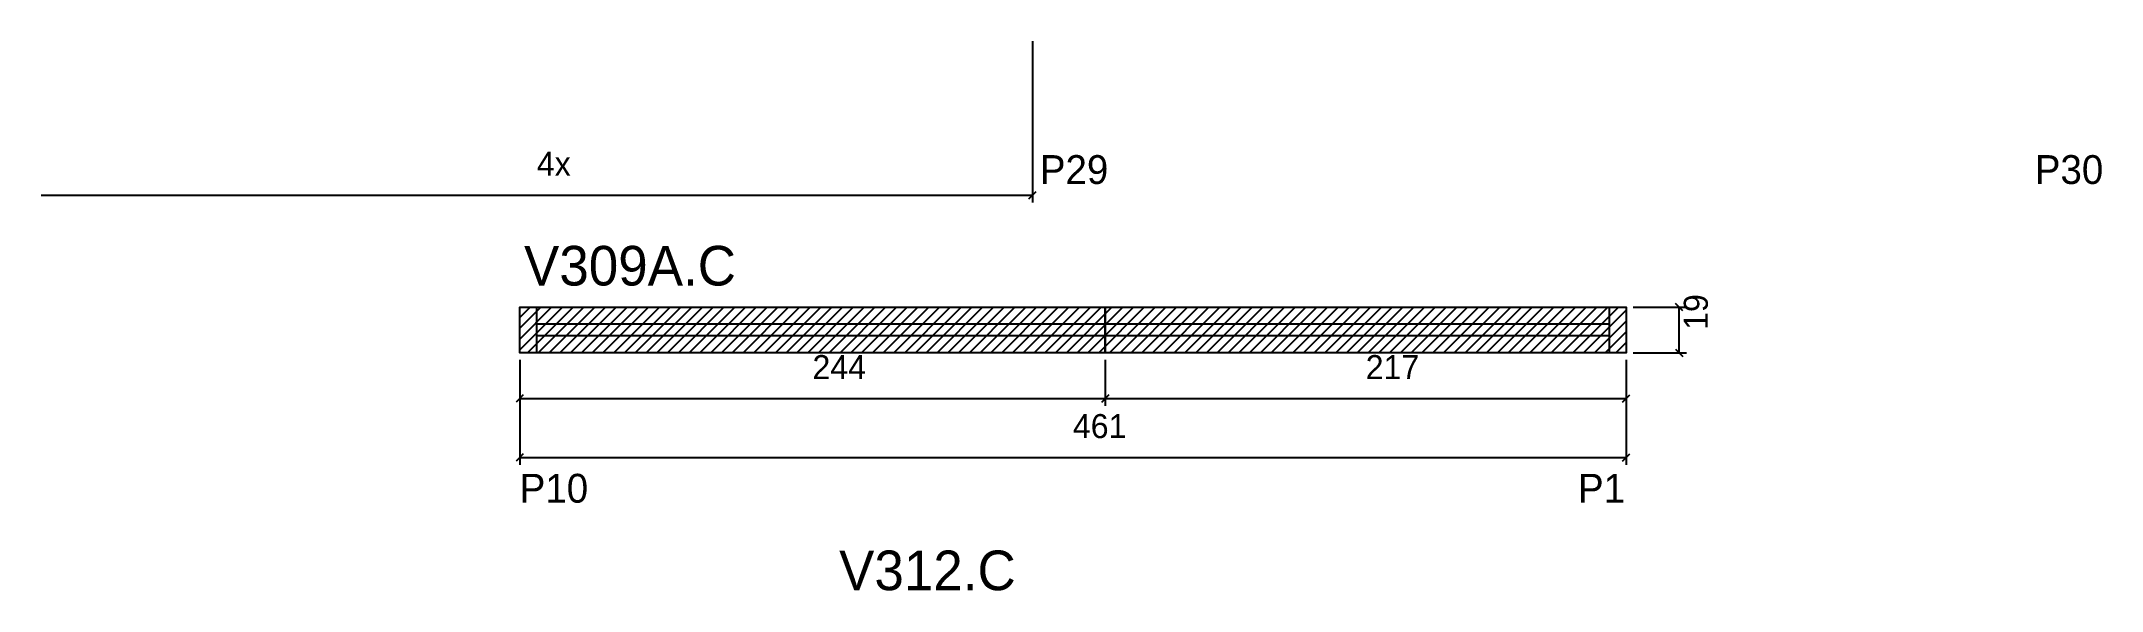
# Model space of a CAD drawing. Header units: metres. Extents: x 3643 to 4501, y 554 to 782.
import ezdxf

# ---------------------------------------------------------------- set-up
doc = ezdxf.new("R2010")
doc.units = ezdxf.units.M
for name, color, linetype in [('5', 7, 'Continuous'), ('COTA', 7, 'Continuous'), ('NOMENCLATURA', 7, 'Continuous'), ('Painéis', 7, 'Continuous'), ('REAPROVEITAMENTO', 7, 'Continuous'), ('SARR_2.2x7', 7, 'Continuous')]:
    doc.layers.add(name, color=color, linetype=linetype)

msp = doc.modelspace()

# ---------------------------------------------------------------- hatches: boundary and pattern name
at = {"layer": 'REAPROVEITAMENTO'}
h = msp.add_hatch(dxfattribs=at)
h.set_pattern_fill('ANSI31')
h.paths.add_polyline_path([(4303.02, 652.81), (4303.02, 671.81), (3842.02, 671.81), (3842.02, 652.81), (4303.02, 652.81)])

# ---------------------------------------------------------------- linework, layer by layer
at = {"layer": 'COTA', "color": 4, "lineweight": 25}
for p, q in [((4306.02, 671.81), (4328.14, 671.81)), ((4325.14, 652.81), (4325.14, 671.81)), ((4306.02, 652.81), (4328.14, 652.81)), ((3842.02, 649.81), (3842.02, 630.76)), ((3842.02, 649.81), (3842.02, 606.18)), ((4086.02, 649.81), (4086.02, 630.76)), ((4086.02, 649.81), (4086.02, 630.76)), ((4303.02, 649.81), (4303.02, 630.76)), ((4303.02, 649.81), (4303.02, 606.18)), ((3842.02, 633.76), (4086.02, 633.76)), ((4086.02, 633.76), (4303.02, 633.76)), ((3842.02, 609.18), (4303.02, 609.18))]:
    msp.add_line(p, q, dxfattribs=at)
at = {"layer": 'COTA', "color": 0, "lineweight": 25}
for p, q in [((4326.64, 670.31), (4323.64, 673.31)), ((4323.64, 654.31), (4326.64, 651.31)), ((3843.52, 635.26), (3840.52, 632.26)), ((4084.52, 632.26), (4087.52, 635.26)), ((4087.52, 635.26), (4084.52, 632.26)), ((4301.52, 632.26), (4304.52, 635.26)), ((3843.52, 610.68), (3840.52, 607.68)), ((4301.52, 607.68), (4304.52, 610.68))]:
    msp.add_line(p, q, dxfattribs=at)
at = {"layer": 'Painéis', "color": 4, "lineweight": 25}
for p, q in [((4055.67, 782.47), (4055.67, 715.41)), ((3642.67, 718.41), (4055.67, 718.41))]:
    msp.add_line(p, q, dxfattribs=at)
at = {"layer": 'Painéis', "color": 0, "lineweight": 25}
msp.add_line((4054.17, 716.91), (4057.17, 719.91), dxfattribs=at)
at = {"layer": 'Painéis', "color": 200, "lineweight": 25}
for points in [[(4086.02, 652.81), (3842.02, 652.81), (3842.02, 671.81), (4086.02, 671.81)], [(4086.02, 671.81), (4303.02, 671.81), (4303.02, 652.81), (4086.02, 652.81)]]:
    msp.add_lwpolyline(points, close=True, dxfattribs=at)
at = {"layer": 'SARR_2.2x7', "color": 40, "lineweight": 25}
for p, q in [((3849.02, 671.81), (3849.02, 652.81)), ((4296.02, 671.81), (4296.02, 652.81)), ((3849.02, 664.81), (4086.02, 664.81)), ((4086.02, 664.81), (4296.02, 664.81)), ((4086.02, 659.81), (3849.02, 659.81)), ((4296.02, 659.81), (4086.02, 659.81))]:
    msp.add_line(p, q, dxfattribs=at)

# ---------------------------------------------------------------- texts
at = {"layer": '5', "color": 5, "lineweight": 25}
for s, p in [('P29', (4058.74, 723.06)), ('P30', (4473.29, 723.06)), ('P10', (3842.01, 590.4)), ('P1', (4282.96, 590.4))]:
    msp.add_text(s, height=12, rotation=359.99996, dxfattribs=at).set_placement(p)
at = {"layer": 'COTA', "color": 240, "lineweight": 25}
msp.add_text('19', height=10, rotation=90, dxfattribs=at).set_placement((4337.05, 662.31))
for s, p in [('244', (3964.02, 641.83)), ('217', (4194.52, 641.83)), ('461', (4072.52, 617.28))]:
    msp.add_text(s, height=10, dxfattribs=at).set_placement(p)
at = {"layer": 'NOMENCLATURA', "color": 7, "lineweight": 25}
for s, p in [('V309A.C', (3843.83, 680.79)), ('V312.C', (3975.11, 553.97))]:
    msp.add_text(s, height=16.5, dxfattribs=at).set_placement(p)
at = {"layer": 'Painéis', "color": 240, "lineweight": 25}
msp.add_text('4x', height=10, dxfattribs=at).set_placement((3849.17, 726.48))

doc.saveas('drawing.dxf')
